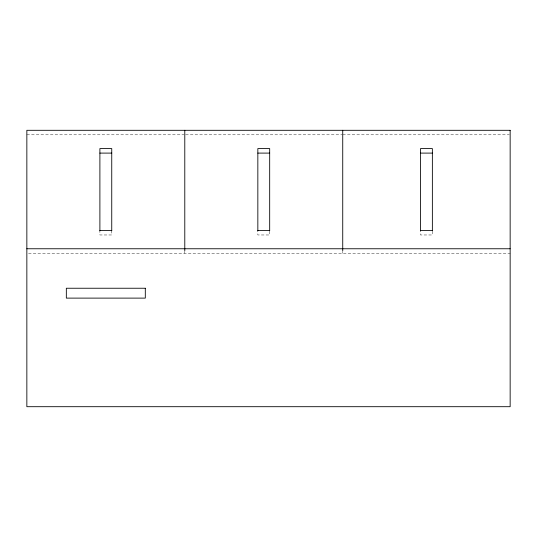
<?xml version="1.0" encoding="UTF-8"?>
<svg xmlns="http://www.w3.org/2000/svg" width="537" height="537" viewBox="0 0 537 537"><rect width="100%" height="100%" fill="white"/><g stroke="black" fill="none" stroke-linecap="round" stroke-linejoin="round"><path stroke-width="0.4" stroke-dasharray="2.69 2.01" d="M26.85 134.807L183.956 134.807M185.627 134.807L341.894 134.807M342.734 134.807L509.311 134.807M28.521 253.263L510.15 253.263M432.366 231.219L432.366 234.971L420.518 234.971L420.518 230.467M342.734 251.598L342.734 253.263M269.681 231.219L269.681 234.971L257.841 234.971L257.841 230.467M184.788 251.598L184.788 253.263M111.743 230.467L111.743 234.971L99.895 234.971L99.895 230.467"/><path stroke-width="0.81" d="M99.895 153.099L111.743 153.099M257.841 153.099L269.681 153.099M420.518 153.099L432.366 153.099M99.895 230.467L111.743 230.467M257.841 230.467L269.681 230.467M420.518 230.467L432.366 230.467M26.85 248.759L510.15 248.759M432.366 230.796L432.366 148.595L420.518 148.595L420.518 230.796M342.734 130.303L342.734 251.014M269.681 230.796L269.681 148.595L257.841 148.595L257.841 230.796M184.788 130.303L184.788 251.014M111.743 230.796L111.743 148.595L99.895 148.595L99.895 230.796M510.15 130.303L26.85 130.303L26.85 406.697L510.15 406.697L510.15 130.303M145.305 288.241L66.333 288.241L66.333 298.116L145.305 298.116L145.305 288.241"/></g></svg>
